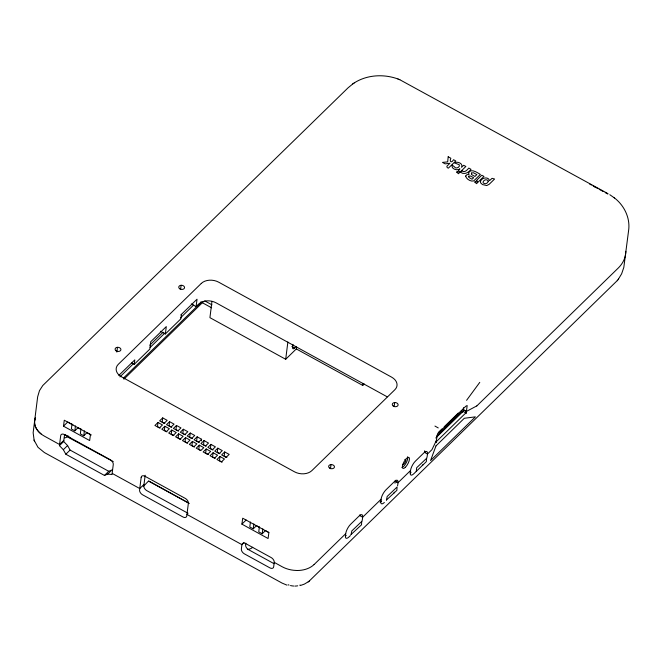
<?xml version="1.0" encoding="UTF-8"?>
<svg xmlns="http://www.w3.org/2000/svg" width="662" height="662" viewBox="0 0 662 662"><rect width="100%" height="100%" fill="white"/><g stroke="black" fill="none" stroke-linecap="round" stroke-linejoin="round"><path stroke-width="0.99" d="M104.464 475.44L108.717 471.294L111.961 469.921L107.707 474.066L104.464 475.44L65.836 454.223L63.337 449.697L59.431 445.658L60.697 435.662A4.187 2.59 45.7 0 1 64.512 434.611L110.198 459.693A4.187 2.59 45.7 0 1 113.268 464.542L112.151 473.388L139.765 488.556L144.01 484.377M63.486 426.163L64.288 420.221L90.462 434.595L89.66 440.544L63.486 426.163L67.731 422.017L72.894 424.863M59.431 445.658L63.676 441.513L64.57 434.479M71.993 424.052L71.38 428.968L74.823 430.854L78.058 427.702M74.823 430.854L75.443 425.947M80.954 428.968L80.325 433.883L83.776 435.778L87.012 432.617L91.323 434.975M83.776 435.778L84.397 430.854M116.86 352.101L117.464 347.31M112.217 473.38L112.06 474.563L107.707 474.066M131.763 362.933L134.245 364.299L134.8 359.871L118.804 375.404M145.168 475.25L143.828 485.858A4.187 2.59 45.7 0 0 146.898 490.699L187.197 512.827A4.187 2.59 45.7 0 0 188.099 513.216M160.403 331.248L165.359 333.971L166.294 326.589L150.729 341.757L149.802 349.131L134.245 364.299M157.986 422.488L154.925 425.476L159.401 427.933L162.463 424.946L157.986 422.488L157.465 426.618L160.154 428.091M162.703 417.887L159.633 420.875L164.11 423.341L167.18 420.353L162.703 417.887L162.182 422.025L164.863 423.498M180.594 289.36L181.115 285.272M164.871 426.27L161.809 429.257L166.286 431.715L169.356 428.728L164.871 426.27L164.35 430.399L167.039 431.872M181.471 314.376L180.916 318.803L165.359 333.971M169.588 421.677L166.526 424.665L171.003 427.122L174.065 424.135L169.588 421.677L169.067 425.807L171.756 427.28M171.764 430.052L168.702 433.039L173.179 435.497L176.241 432.509L171.764 430.052L171.243 434.181L173.932 435.654M176.481 425.459L173.411 428.446L177.888 430.904L180.958 427.917L176.481 425.459L175.96 429.588L178.641 431.061M178.649 433.833L175.587 436.821L180.064 439.278L183.126 436.291L178.649 433.833L178.128 437.963L180.817 439.444M191.277 303.941L196.101 306.589L197.036 299.216L180.8 314.971M183.366 429.241L180.304 432.228L184.781 434.686L187.843 431.698L183.366 429.241L182.844 433.37L185.534 434.843M185.542 437.615L182.48 440.602L186.957 443.068L190.019 440.081L185.542 437.615L185.021 441.753L187.702 443.226M190.259 433.022L187.189 436.01L191.666 438.467L194.736 435.48L190.259 433.022L189.737 437.152L192.419 438.625M192.427 441.405L189.365 444.392L193.842 446.85L196.904 443.863L192.427 441.405L191.906 445.534L194.595 447.007M211.972 301.367L209.92 317.661L285.694 359.276L296.303 348.932L296.551 346.971M201.413 440.917L201.62 439.262L197.144 436.804L196.622 440.933L199.312 442.415M199.32 445.187L196.25 448.174L200.735 450.632L203.797 447.644L199.32 445.187L198.799 449.316L200.586 450.301M204.028 440.586L200.967 443.573L205.443 446.039L208.513 443.052L204.028 440.586L203.507 444.723L206.196 446.196M206.205 448.968L203.143 451.956L207.62 454.413L210.681 451.426L206.205 448.968L205.683 453.098L208.373 454.571M210.921 444.376L207.86 447.363L212.337 449.821L215.398 446.833L210.921 444.376L210.4 448.505L213.09 449.978M213.098 452.75L210.028 455.737L214.505 458.195L217.575 455.208L213.098 452.75L212.576 456.879L215.258 458.361M217.806 448.157L214.745 451.145L219.221 453.602L222.291 450.615L217.806 448.157L217.285 452.287L219.974 453.76M219.983 456.532L216.921 459.519L221.398 461.977L224.459 458.989L219.983 456.532L219.461 460.661L222.151 462.142M224.699 451.939L221.638 454.926L226.114 457.384L229.176 454.397L224.699 451.939L224.178 456.068L226.867 457.541M241.903 524.139L242.706 518.205L268.88 532.579L268.085 538.512L241.903 524.139L246.148 520.009M241.928 544.619L241.365 549.046A4.187 2.59 45.7 0 0 244.443 553.887L269.856 567.847A4.187 2.59 45.7 0 0 273.679 566.788L274.233 562.361A4.187 2.59 45.7 0 0 271.163 557.561L245.743 543.601A4.187 2.59 45.7 0 0 241.928 544.661L186.957 514.432M245.834 543.138L245.61 544.909A4.187 2.59 45.7 0 0 248.68 549.75L274.101 563.71M250.418 522.037L249.797 526.952L253.24 528.839L256.484 525.678L259.636 527.407M253.24 528.839L253.86 523.923M259.372 526.952L258.751 531.867L262.202 533.762L265.445 530.601L268.88 532.488M262.202 533.762L262.814 528.847M285.694 359.276L287.879 341.964M292.976 344.348L292.596 347.368A4.195 1.456 -61.2 0 0 294.582 348.022L295.972 346.665M330.503 468.671L331.017 464.583M296.303 348.932L362.735 385.416L362.991 383.372M436.217 440.826L431.955 449.663L427.478 454.024A7.539 2.623 -61.2 0 0 423.912 452.849L415.422 461.124A7.547 2.623 -61.2 0 0 410.506 470.566L398.019 482.706A7.539 2.623 -61.2 0 0 394.444 481.572L385.954 489.839A7.547 2.623 -61.2 0 0 381.047 499.289L362.66 517.212A7.539 2.623 -61.2 0 0 359.085 516.037L350.595 524.304A7.547 2.623 -61.2 0 0 345.688 533.754L345.423 535.757A7.539 2.623 -61.2 0 0 348.998 536.932L350.413 535.558M381.047 499.247L380.782 501.299A7.539 2.623 -61.2 0 0 384.357 502.475M394.147 406.633L394.66 402.554M395.007 483.243L395.264 481.191A7.539 2.623 -61.2 0 0 395.313 480.273M395.735 480.736L395.264 481.233L398.019 482.706L397.763 484.749A7.539 2.623 -61.2 0 1 397.548 485.867M410.506 470.533L410.25 472.577A7.539 2.623 -61.2 0 0 413.824 473.752L426.328 461.637L426.585 458.336L416.663 467.728L416.282 471.443M435.786 437.996L463.052 411.416L463.524 407.718M466.205 413.146L467.173 405.516L465.833 406.22L437.508 433.825L435.993 442.597L436.539 441.463L464.865 413.849L466.205 413.146L463.052 411.416M618.192 279.505L621.643 273.795L623.819 267.382L628.561 230.831C630.538 218.17 624.2 205.245 614.121 197.681M466.578 400.32L479.768 382.371M309.088 581.211L617.596 280.274M617.274 280.696L618.531 279.074M149.802 345.183L163.084 332.241M119.913 376.91L133.194 363.959M150.166 347.418L164.929 333.027M180.428 317.925L193.709 304.975M196.101 306.589L198.691 304.065A12.57 8.854 7.2 0 1 216.102 302.848L387.196 396.811M123.38 378.151L201.149 302.344M123.893 379.202L203.151 301.946M63.833 440.338L59.58 444.516L44.536 436.217A23.005 16.211 7.2 0 1 35.814 427.544A23.046 16.236 7.2 0 0 41.085 433.941M63.337 449.697L67.59 445.551L63.676 441.513M65.836 454.223L70.089 450.077L108.717 471.294M143.207 486.578L148.503 481.075L189.315 503.484M197.144 436.804L194.082 439.791L198.559 442.249L201.62 439.262M362.735 385.416L364.208 383.977M241.928 544.661L244.046 542.559M438.261 432.559L441.959 428.951M444.185 426.783L458.261 413.063M436.515 436.291L462.349 411.11M314.102 564.537L345.688 533.713M476.781 405.972L618.184 268.11A43.998 31.006 7.2 0 0 625.838 251.361M300.656 585.423L304.388 584.099L308.558 581.617M308.186 581.915L309.477 580.905M353.251 83.569L348.063 87.823L42.773 385.516L39.48 390.646L37.66 396.803L33.141 432.758L34.184 440.569M354.17 82.957C367.071 74.665 383.91 73.805 398.127 79.043M352.772 83.884L354.633 82.642M463.276 409.687L466.429 411.416L476.781 405.93M286.96 585.15L282.062 583.081L44.404 452.568L37.982 447.297L34.002 440.04M594.377 186.758L594.972 186.974L593.202 186.005M399.6 79.614L607.948 193.635M397.92 78.96L399.84 79.705M589.66 184.061L591.431 185.029M595.817 187.437L597.496 188.364M599.184 189.291L602.552 191.136A1.68 1.183 7.2 0 1 603.008 191.5M605.209 192.601L607.865 194.057M463.276 409.646L466.429 411.375M291.876 346.54L294.582 348.022M204.781 300.912L211.972 304.859M200.818 301.889L211.6 307.805M424.723 452.477L427.478 454.024L427.222 456.035A7.539 2.623 -61.2 0 1 426.642 458.377M395.264 481.233L398.019 482.747M359.905 515.657L362.66 517.212L362.404 519.215A7.539 2.623 -61.2 0 1 361.816 521.565M78.844 428.132L81.211 429.431M113.268 461.613L67.226 436.771A4.187 2.954 7.2 0 1 64.553 437.839M148.793 481.026L188.629 502.979M274.233 562.361L282.194 566.771A23.054 16.244 7.2 0 0 296.022 570.445L297.155 570.503A23.054 16.244 7.2 0 0 314.102 564.504M434.942 426.063L438.252 427.925M609.81 194.711L614.502 197.971M461.364 410.514L462.44 412.211M67.59 445.551L70.089 450.077M35.293 418.036A23.046 16.236 7.2 0 0 35.458 426.742L35.798 427.569M34.383 441.107L34.565 441.628M35.467 426.758A23.005 16.211 7.2 0 1 35.301 418.07M300.217 585.018A10.004 5.693 6.8 0 1 299.721 585.233M297.71 585.804A10.004 5.693 6.8 0 1 294.847 586.077M293.729 586.044A10.004 5.693 6.8 0 1 290.502 585.547M289.046 585.1A10.004 5.693 6.8 0 1 288.152 584.745M423.15 464.567A7.539 2.623 -61.2 0 1 422.306 465.477M411.069 472.238A7.539 2.623 -61.2 0 1 410.25 472.941M346.243 535.417A7.539 2.623 -61.2 0 1 345.432 536.129M394.519 492.214A7.539 2.623 -61.2 0 1 393.683 493.289M381.602 500.96A7.539 2.623 -61.2 0 1 380.029 502.135M68.169 436.829A9.64 6.794 7.2 0 1 65.546 434.76M70.197 437.863A6.289 4.427 7.2 0 1 67.921 435.704M252.727 547.267A8.383 5.908 7.2 0 1 247.381 549.41M359.954 514.738A7.539 2.623 -61.2 0 1 359.905 515.698M424.656 450.797A7.539 2.623 -61.2 0 1 424.723 452.51M404.854 459.552A2.929 1.018 -61.2 0 1 405.326 461.944A2.929 1.018 -61.2 0 1 402.612 464.385M407.519 456.763A6.289 2.185 -61.2 0 1 406.278 462.655A6.289 2.185 -61.2 0 1 401.925 467.513M456.739 172.112L458.418 173.725L459.61 172.567L457.392 171.35L456.739 172.112M458.427 170.473L460.107 172.087L465.858 166.476L463.648 165.26L461.505 167.345C463.714 163.506 457.21 160.982 454.355 162.86L459.279 164.739C460.438 167.221 455.514 169.489 454.389 166.774L452.187 165.07C450.872 169.009 457.293 171.061 459.966 168.851L458.427 170.473M474.844 182.058L476.524 183.672L477.716 182.513L475.498 181.297L474.844 182.058M476.532 180.412L478.212 182.025L483.963 176.423L481.754 175.207L476.532 180.412M351.067 534.499L361.502 524.825L361.717 521.466L351.836 530.907L351.067 534.499M386.426 500.033L396.861 490.36L397.076 487L387.196 496.442L386.426 500.033M480.438 181.537L480.612 182.844L482.474 184.566L486.744 185.559L489.201 184.268L494.58 179.021L492.056 178.326L489.557 180.643C488.581 176.266 481.299 177.557 480.438 181.537M448.191 156.778L447.678 161.9L442.473 162.397L445.129 163.862L449.937 163.266L446.842 166.278L447.198 167.569L448.339 168.189L455.779 160.94L453.569 159.724C451.558 163.564 449.117 161.702 450.847 158.235L448.191 156.778M465.667 176.051C466.098 179.013 470.881 181.851 473.702 180.933L480.364 174.445C477.567 172.749 470.699 167.867 468.514 173.039L469.101 174.387L466.851 174.702L465.667 176.051M141.18 477.343L139.583 489.996A4.187 2.59 45.7 0 0 142.653 494.837L182.952 516.964A4.187 2.59 45.7 0 0 186.767 515.905L188.372 503.261A4.187 2.59 45.7 0 0 185.302 498.42L145.003 476.284A4.187 2.59 45.7 0 0 141.18 477.343M488.217 181.231C487.902 183.366 484.799 184.665 483.268 182.886L483.037 182.24C483.376 180.105 486.454 178.823 487.985 180.577L488.217 181.231M435.985 445.882L430.581 460.537L475.407 416.845L464.31 418.276L435.985 445.882M468.713 176.216L468.82 177.399L472.072 179.245L473.653 177.714L470.334 175.96L468.713 176.216M471.443 173.072L471.518 174.511L474.927 176.464L476.872 174.569L473.38 172.741L471.443 173.072M201.306 283.41L118.332 364.29A12.57 8.854 7.2 0 0 121.593 376.86L294.499 471.816A12.57 8.854 7.2 0 0 311.901 470.591L394.875 389.719A12.57 8.854 7.2 0 0 391.614 377.15L218.708 282.194A12.57 8.854 7.2 0 0 201.306 283.41M462.051 170.813L460.52 172.31C464.178 174.983 468.787 172.815 471.005 169.306L468.795 168.09C467.173 169.977 464.666 173.088 462.051 170.813M116.057 350.802A2.929 2.069 7.2 0 0 120.865 349.991A2.929 2.069 7.2 0 0 117.1 347.351A2.929 2.069 7.2 0 0 116.057 350.802M179.7 288.773A2.929 2.069 7.2 0 0 184.508 287.953A2.929 2.069 7.2 0 0 180.743 285.322A2.929 2.069 7.2 0 0 179.7 288.773M329.602 468.084A2.929 2.069 7.2 0 0 334.409 467.264A2.929 2.069 7.2 0 0 330.644 464.633A2.929 2.069 7.2 0 0 329.602 468.084M393.245 406.046A2.929 2.069 7.2 0 0 398.061 405.235A2.929 2.069 7.2 0 0 394.287 402.595A2.929 2.069 7.2 0 0 393.245 406.046M405.334 467.331A6.289 2.185 -61.2 0 0 409.24 457.707A6.289 2.185 -61.2 0 0 403.117 463.681A6.289 2.185 -61.2 0 0 405.334 467.331"/></g></svg>
